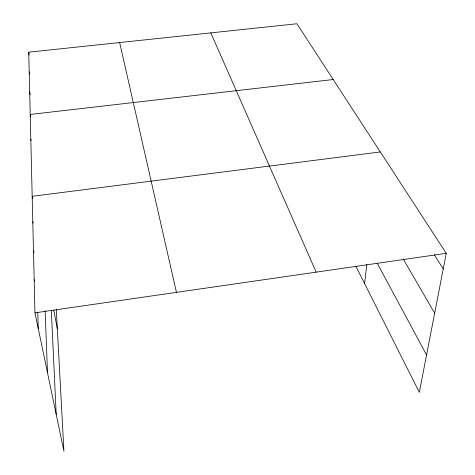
<?xml version="1.0" encoding="UTF-8"?>
<svg xmlns="http://www.w3.org/2000/svg" width="475" height="475" viewBox="0 0 475 475"><rect width="100%" height="100%" fill="white"/><g stroke="black" fill="none" stroke-linecap="round" stroke-linejoin="round"><path stroke-width="0.71" d="M364.58 283.563L366.86 264.522M56.305 309.724L63.929 451.25L34.966 312.835L28.732 52.191L296.928 23.75L446.268 253.329L419.324 392.314L355.923 266.368M34.966 312.835L446.268 253.329M380.321 151.952L32.175 196.3L32.573 198.396M333.207 79.521L30.222 114.445L30.602 116.595M434.322 254.76L443.246 268.909M403.204 258.934L434.667 313.168M377.203 263.162L426.562 354.973M210.805 32.882L316.178 272.151M119.647 42.548L176.457 292.363M34.17 279.662L34.455 281.063M33.731 250.871L34.022 252.314M32.787 221.742L33.06 223.161M53.788 310.169L57.338 328.89M30.81 139.133L31.065 140.535M29.682 91.889L30.174 94.691M29.313 71.933L29.688 74.1M28.732 52.191L29.213 54.999M51.324 310.306L56.193 414.295M45.131 310.775L47.494 372.715M37.78 312.146L38.232 328.463"/></g></svg>
